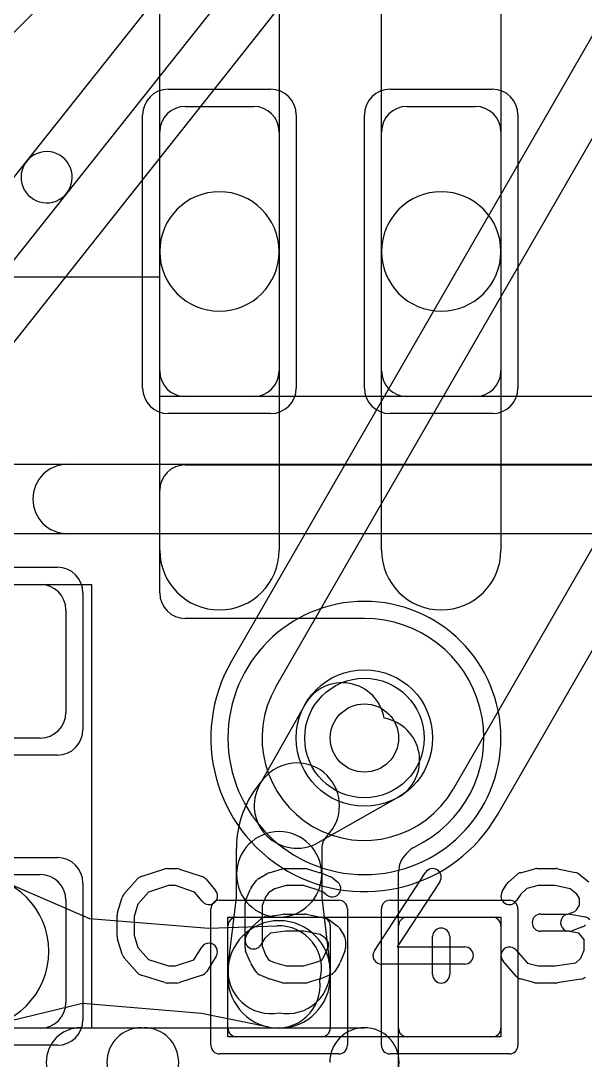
# Model space of a CAD drawing. Extents: x -3.9 to 29.3, y -3.9 to 20.
# Drawn here: x 7.993 to 9.647, y 7.356 to 10.401 of the extents above; entities that cross this region are included whole.
import ezdxf

# ---------------------------------------------------------------- set-up
doc = ezdxf.new("R2010")
doc.units = 0
for name, color, linetype in [('Hole', 1, 'CONTINUOUS'), ('L1', 3, 'CONTINUOUS'), ('L2', 3, 'CONTINUOUS'), ('L3', 3, 'CONTINUOUS'), ('L4', 3, 'CONTINUOUS'), ('MetalMask-A', 176, 'CONTINUOUS'), ('PartsArea-A', 111, 'CONTINUOUS'), ('PartsSilk-A', 221, 'CONTINUOUS'), ('Resist-A', 2, 'CONTINUOUS'), ('Resist-B', 2, 'CONTINUOUS'), ('Silk-A', 140, 'CONTINUOUS')]:
    doc.layers.add(name, color=color, linetype=linetype)

msp = doc.modelspace()

# ---------------------------------------------------------------- linework, layer by layer
at = {"layer": 'Hole'}
msp.add_circle((9, 8.3), 0.1, dxfattribs=at)
at = {"layer": 'L1'}
for p, q in [((9.05, 9.725), (9.05, 10.9)), ((9.4, 10.9), (9.4, 9.725)), ((8.4, 9.725), (8.4, 10.725)), ((8.75, 10.65251), (8.75, 9.725)), ((8.475, 10.15), (8.675, 10.15)), ((9.125, 10.15), (9.325, 10.15)), ((8.4, 9.375), (8.4, 10.075)), ((8.75, 10.075), (8.75, 9.375)), ((9.05, 9.375), (9.05, 10.075)), ((9.4, 10.075), (9.4, 9.375)), ((8.4, 8.85), (8.4, 9.725)), ((8.75, 9.725), (8.75, 8.85)), ((9.05, 8.85), (9.05, 9.725)), ((9.4, 9.725), (9.4, 8.85)), ((8.675, 9.3), (8.475, 9.3)), ((9.325, 9.3), (9.125, 9.3)), ((8.47497, 9.09996), (10.05, 9.09996)), ((8.4, 8.72507), (8.4, 9.02499)), ((7.65, 8.75), (8.05, 8.75)), ((8.125, 8.675), (8.125, 8.375)), ((8.99997, 8.6501), (8.47497, 8.6501)), ((8.69319, 8.1635), (8.82587, 8.39837)), ((8.05, 8.3), (7.65, 8.3)), ((9.09837, 8.12587), (8.8635, 7.99319)), ((8.625, 7.90072), (8.625, 7.97644)), ((8.875, 7.97644), (8.875, 7.90072)), ((9.14487, 7.97981), (9.17219, 7.99525)), ((9.122, 7.9608), (9.12875, 7.96755)), ((7.65, 7.9), (8.05, 7.9)), ((8.625, 7.83246), (8.625, 7.90072)), ((8.875, 7.90072), (8.875, 7.83246)), ((9.10004, 7.31834), (9.10004, 7.90779)), ((7.93891, 7.88169), (8.19458, 7.77172)), ((8.125, 7.825), (8.125, 7.525)), ((8.60107, 7.63286), (8.625, 7.83246)), ((8.875, 7.83246), (8.89893, 7.63286)), ((8.19458, 7.77172), (8.54366, 7.74263)), ((8.625, 7.775), (8.875, 7.775)), ((9.125, 7.775), (9.375, 7.775)), ((8.54366, 7.74263), (8.74457, 7.7499)), ((8.6, 7.45), (8.6, 7.75)), ((8.9, 7.75), (8.9, 7.45)), ((9.1, 7.45), (9.1, 7.75)), ((9.4, 7.75), (9.4, 7.45)), ((8.6, 7.6), (8.6, 7.615)), ((8.9, 7.615), (8.9, 7.6)), ((8.17383, 7.52258), (7.90346, 7.45644)), ((8.5229, 7.49349), (8.17383, 7.52258)), ((8.71983, 7.45306), (8.5229, 7.49349)), ((8.05, 7.45), (7.65, 7.45)), ((8.875, 7.425), (8.625, 7.425)), ((9.375, 7.425), (9.125, 7.425))]:
    msp.add_line(p, q, dxfattribs=at)
msp.add_circle((9, 8.3), 0.2, dxfattribs=at)
for centre, radius, start, end in [((8.475, 10.075), 0.075, 90, 180), ((8.675, 10.075), 0.075, 0, 90), ((9.125, 10.075), 0.075, 90, 180), ((9.325, 10.075), 0.075, 0, 90), ((8.575, 9.725), 0.175, 0, 180), ((9.225, 9.725), 0.175, 0, 180), ((8.575, 9.725), 0.175, 180, 0), ((9.225, 9.725), 0.175, 180, 0), ((8.475, 9.375), 0.075, 180, -90), ((8.675, 9.375), 0.075, -90, 0), ((9.125, 9.375), 0.075, 180, -90), ((9.325, 9.375), 0.075, -90, 0), ((8.47497, 9.02499), 0.07497, 90, 180), ((8.575, 8.85), 0.175, 180, 0), ((9.225, 8.85), 0.175, 180, 0), ((8.05, 8.675), 0.075, 0, 90), ((8.47497, 8.72507), 0.07497, 180, -90), ((9.00003, 8.30004), 0.35006, -60.53731, 90.00982), ((8.9347, 8.33689), 0.125, 9.68537, 150.53754), ((8.05, 8.375), 0.075, -90, 0), ((9.03689, 8.2347), 0.125, -60.53712, 80.31463), ((8.80201, 8.10201), 0.125, -45, 135), ((8.92758, 7.97644), 0.30258, 135, 180), ((8.80202, 8.10202), 0.125, 150.53712, -60.53712), ((8.75, 7.90072), 0.125, 0, 180), ((8.92758, 7.97644), 0.05258, 135, 180), ((9.18176, 7.91454), 0.07497, 119.47473, 135), ((9.20908, 7.92998), 0.07497, 119.46142, 119.47473), ((9.17501, 7.90779), 0.07497, 135, 180), ((7.85, 7.675), 0.225, -90, 90), ((8.05, 7.825), 0.075, 0, 90), ((8.75, 7.90072), 0.125, 180, 0), ((8.625, 7.75), 0.025, 90, 180), ((8.75, 7.615), 0.15, 0, 180), ((8.875, 7.75), 0.025, 0, 90), ((9.125, 7.75), 0.025, 90, 180), ((9.375, 7.75), 0.025, 0, 90), ((8.74909, 7.62498), 0.125, -16.21235, 92.07248), ((8.72518, 7.61798), 0.125, 173.16323, -78.54714), ((8.77482, 7.61798), 0.125, -101.45286, 6.83666), ((8.75, 7.6), 0.15, 180, 0), ((8.74497, 7.57551), 0.125, -101.60208, 6.6935), ((8.05, 7.525), 0.075, -90, 0), ((8.625, 7.45), 0.025, 180, -90), ((8.875, 7.45), 0.025, -90, 0), ((9.125, 7.45), 0.025, 180, -90), ((9.375, 7.45), 0.025, -90, 0)]:
    msp.add_arc(centre, radius, start, end, dxfattribs=at)
at = {"layer": 'L2'}
for start, end in [(90, -90), (-90, 90)]:
    msp.add_arc((9, 8.3), 0.40004, start, end, dxfattribs=at)
at = {"layer": 'L3'}
for start, end in [(90, -90), (-90, 90)]:
    msp.add_arc((9, 8.3), 0.40004, start, end, dxfattribs=at)
at = {"layer": 'L4'}
for p, q in [((10.77145, 12.26834), (8.61025, 8.52502)), ((8.74019, 8.45), (10.90139, 12.19333)), ((11.42101, 11.89333), (9.25981, 8.15)), ((9.38975, 8.07498), (11.55091, 11.81826)), ((8.43506, 10.829), (7.64303, 10.03697)), ((8.00983, 9.98894), (8.50434, 10.61195)), ((8.62183, 10.51869), (8.12731, 9.89568)), ((7.79457, 9.23512), (8.73935, 10.42541)), ((7.52631, 9.37977), (8.00983, 9.98894)), ((8.12731, 9.89568), (7.6438, 9.28652))]:
    msp.add_line(p, q, dxfattribs=at)
msp.add_circle((9, 8.3), 0.2, dxfattribs=at)
for centre, radius, start, end in [((8.06857, 9.94231), 0.075, -38.44385, 141.55978), ((8.06857, 9.94231), 0.075, 141.55614, -38.44055), ((9, 8.3), 0.45004, 150.00025, -29.99975), ((9, 8.3), 0.3, 150.00023, -29.99986)]:
    msp.add_arc(centre, radius, start, end, dxfattribs=at)
at = {"layer": 'MetalMask-A'}
for p, q in [((8.475, 10.15), (8.675, 10.15)), ((9.125, 10.15), (9.325, 10.15)), ((8.4, 9.375), (8.4, 10.075)), ((8.75, 10.075), (8.75, 9.375)), ((9.05, 9.375), (9.05, 10.075)), ((9.4, 10.075), (9.4, 9.375)), ((8.675, 9.3), (8.475, 9.3)), ((9.325, 9.3), (9.125, 9.3)), ((7.65, 8.75), (8.05, 8.75)), ((8.125, 8.675), (8.125, 8.375)), ((8.05, 8.3), (7.65, 8.3)), ((7.65, 7.9), (8.05, 7.9)), ((8.125, 7.825), (8.125, 7.525)), ((8.625, 7.775), (8.875, 7.775)), ((9.125, 7.775), (9.375, 7.775)), ((8.6, 7.45), (8.6, 7.75)), ((8.9, 7.75), (8.9, 7.45)), ((9.1, 7.45), (9.1, 7.75)), ((9.4, 7.75), (9.4, 7.45)), ((8.05, 7.45), (7.65, 7.45)), ((8.875, 7.425), (8.625, 7.425)), ((9.375, 7.425), (9.125, 7.425))]:
    msp.add_line(p, q, dxfattribs=at)
for centre, radius, start, end in [((8.475, 10.075), 0.075, 90, 180), ((8.675, 10.075), 0.075, 0, 90), ((9.125, 10.075), 0.075, 90, 180), ((9.325, 10.075), 0.075, 0, 90), ((8.475, 9.375), 0.075, 180, -90), ((8.675, 9.375), 0.075, -90, 0), ((9.125, 9.375), 0.075, 180, -90), ((9.325, 9.375), 0.075, -90, 0), ((8.05, 8.675), 0.075, 0, 90), ((8.05, 8.375), 0.075, -90, 0), ((8.05, 7.825), 0.075, 0, 90), ((8.625, 7.75), 0.025, 90, 180), ((8.875, 7.75), 0.025, 0, 90), ((9.125, 7.75), 0.025, 90, 180), ((9.375, 7.75), 0.025, 0, 90), ((8.05, 7.525), 0.075, -90, 0), ((8.625, 7.45), 0.025, 180, -90), ((8.875, 7.45), 0.025, -90, 0), ((9.125, 7.45), 0.025, 180, -90), ((9.375, 7.45), 0.025, -90, 0)]:
    msp.add_arc(centre, radius, start, end, dxfattribs=at)
at = {"layer": 'PartsArea-A'}
for p, q in [((8.4, 9.65), (7.45, 9.65)), ((8.4, 9.3), (8.4, 9.65)), ((10.7, 9.3), (8.4, 9.3)), ((7.5, 8.75), (8.2, 8.75)), ((8.2, 8.75), (8.2, 7.45)), ((8.6, 7.425), (8.6, 7.775)), ((8.6, 7.775), (9.4, 7.775)), ((9.4, 7.775), (9.4, 7.425)), ((8.2, 7.45), (7.5, 7.45)), ((9.4, 7.425), (8.6, 7.425))]:
    msp.add_line(p, q, dxfattribs=at)
at = {"layer": 'PartsSilk-A'}
for p, q in [((6.9016, 9.1016), (12.1984, 9.1016)), ((12.3, 8.8984), (6.8, 8.8984)), ((8.34516, 7.89418), (8.4146, 7.9164)), ((8.42222, 7.91759), (8.45, 7.91759)), ((8.4579, 7.91631), (8.52457, 7.89409)), ((8.72091, 7.90552), (8.7598, 7.91663)), ((8.76667, 7.91759), (8.825, 7.91759)), ((8.83187, 7.91663), (8.87076, 7.90552)), ((9.45745, 7.90564), (9.49912, 7.91675)), ((9.50556, 7.91759), (9.56111, 7.91759)), ((9.56626, 7.91705), (9.61904, 7.90594)), ((8.29508, 7.84239), (8.33397, 7.88683)), ((8.53588, 7.88637), (8.56365, 7.85304)), ((8.69004, 7.88818), (8.71504, 7.90299)), ((8.87317, 7.90469), (8.90095, 7.89358)), ((8.90729, 7.88989), (8.92118, 7.87878)), ((9.02907, 7.67663), (9.17907, 7.90626)), ((9.42228, 7.87795), (9.44728, 7.90017)), ((9.62951, 7.901), (9.65729, 7.87878)), ((8.42612, 7.86759), (8.36702, 7.84868)), ((8.44594, 7.86759), (8.42612, 7.86759)), ((8.50202, 7.8489), (8.44594, 7.86759)), ((8.65192, 7.82442), (8.66581, 7.85776)), ((8.66889, 7.86315), (8.68278, 7.88167)), ((8.73775, 7.85833), (8.7198, 7.84769)), ((8.77017, 7.86759), (8.73775, 7.85833)), ((8.8215, 7.86759), (8.77017, 7.86759)), ((8.85579, 7.85779), (8.8215, 7.86759)), ((8.87895, 7.84853), (8.85579, 7.85779)), ((9.22093, 7.87892), (9.09619, 7.68796)), ((9.4038, 7.85029), (9.41769, 7.87251)), ((9.47606, 7.85885), (9.45818, 7.84296)), ((9.50884, 7.86759), (9.47606, 7.85885)), ((9.55851, 7.86759), (9.50884, 7.86759)), ((9.60292, 7.85824), (9.55851, 7.86759)), ((9.62273, 7.8424), (9.60292, 7.85824)), ((8.27614, 7.78894), (8.29003, 7.83339)), ((8.36702, 7.84868), (8.33618, 7.81344)), ((8.52523, 7.82104), (8.50202, 7.8489)), ((8.71077, 7.83565), (8.7, 7.80981)), ((8.7198, 7.84769), (8.71077, 7.83565)), ((8.88994, 7.83974), (8.87895, 7.84853)), ((9.45818, 7.84296), (9.4462, 7.82379)), ((9.63056, 7.82987), (9.62273, 7.8424)), ((9.63056, 7.81087), (9.63056, 7.82987)), ((8.33618, 7.81344), (8.325, 7.77766)), ((8.65, 7.68519), (8.65, 7.81481)), ((8.7, 7.80981), (8.7, 7.69019)), ((9.6168, 7.79197), (9.62198, 7.79715)), ((9.62198, 7.79715), (9.63056, 7.81087)), ((8.275, 7.71852), (8.275, 7.78148)), ((8.325, 7.77766), (8.325, 7.72234)), ((8.67228, 7.74832), (8.69728, 7.77054)), ((8.71041, 7.77661), (8.76319, 7.78402)), ((8.76667, 7.78426), (8.825, 7.78426)), ((8.8299, 7.78377), (8.88546, 7.77266)), ((8.89544, 7.76824), (8.92044, 7.74972)), ((9.51667, 7.78426), (9.5956, 7.78426)), ((9.5956, 7.78426), (9.6168, 7.79197)), ((9.60438, 7.78387), (9.64605, 7.77646)), ((8.6538, 7.72066), (8.66769, 7.74288)), ((8.76842, 7.73426), (8.72485, 7.72814)), ((8.82252, 7.73426), (8.76842, 7.73426)), ((8.87017, 7.72473), (8.82252, 7.73426)), ((8.92676, 7.74287), (8.94064, 7.72065)), ((9.6, 7.73426), (9.51667, 7.73426)), ((9.62831, 7.72883), (9.59562, 7.73465)), ((9.6391, 7.74687), (9.60854, 7.73576)), ((8.29003, 7.66661), (8.27614, 7.71106)), ((8.325, 7.72234), (8.33618, 7.68656)), ((8.70818, 7.71333), (8.6962, 7.69416)), ((8.72485, 7.72814), (8.70818, 7.71333)), ((8.88687, 7.71236), (8.87017, 7.72473)), ((8.89444, 7.70024), (8.88687, 7.71236)), ((8.94444, 7.70741), (8.94444, 7.68519)), ((9.2, 7.60741), (9.2, 7.71852)), ((9.25, 7.71852), (9.25, 7.60741)), ((9.64444, 7.70947), (9.62831, 7.72883)), ((9.64444, 7.67907), (9.64444, 7.70947)), ((8.33618, 7.68656), (8.36702, 7.65132)), ((8.50023, 7.6505), (8.52324, 7.68732)), ((8.66581, 7.64224), (8.65192, 7.67558)), ((8.7, 7.69019), (8.71118, 7.66336)), ((8.88327, 7.66336), (8.89444, 7.69019)), ((8.89444, 7.69019), (8.89444, 7.70024)), ((8.94252, 7.67558), (8.92864, 7.64224)), ((9.09619, 7.68796), (9.29444, 7.68796)), ((9.44381, 7.67942), (9.47769, 7.64071)), ((9.63468, 7.65563), (9.64444, 7.67907)), ((8.33397, 7.61317), (8.29508, 7.65761)), ((8.36702, 7.65132), (8.42612, 7.63241)), ((8.44594, 7.63241), (8.50023, 7.6505)), ((8.56564, 7.66082), (8.53787, 7.61638)), ((8.71118, 7.66336), (8.71992, 7.64937)), ((8.71992, 7.64937), (8.73633, 7.64208)), ((8.73633, 7.64208), (8.77017, 7.63241)), ((8.8215, 7.63241), (8.85579, 7.64221)), ((8.85579, 7.64221), (8.8748, 7.64981)), ((8.8748, 7.64981), (8.88327, 7.66336)), ((9.44508, 7.60206), (9.40619, 7.6465)), ((9.55912, 7.63241), (9.61941, 7.64205)), ((9.61941, 7.64205), (9.63468, 7.65563)), ((8.42612, 7.63241), (8.44594, 7.63241)), ((8.68158, 7.61638), (8.66769, 7.6386)), ((8.77017, 7.63241), (8.8215, 7.63241)), ((8.92676, 7.6386), (8.91287, 7.61638)), ((9.29444, 7.63796), (9.05, 7.63796)), ((9.47769, 7.64071), (9.50884, 7.63241)), ((9.50884, 7.63241), (9.55912, 7.63241)), ((8.4146, 7.5836), (8.34516, 7.60582)), ((8.45, 7.58241), (8.42222, 7.58241)), ((8.52457, 7.60591), (8.4579, 7.58369)), ((8.71763, 7.59567), (8.69263, 7.60678)), ((8.7598, 7.58337), (8.72091, 7.59448)), ((8.825, 7.58241), (8.76667, 7.58241)), ((8.87076, 7.59448), (8.83187, 7.58337)), ((8.90095, 7.60642), (8.87317, 7.59531)), ((9.49912, 7.58325), (9.45745, 7.59436)), ((9.56111, 7.58241), (9.50556, 7.58241)), ((9.63451, 7.59383), (9.56506, 7.58272)), ((8.1688, 7.4516), (9, 7.4516))]:
    msp.add_line(p, q, dxfattribs=at)
for centre, radius, start, end in [((8.42222, 7.89259), 0.025, 90, 107.74642), ((8.45, 7.89259), 0.025, 71.57954, 90), ((8.76667, 7.89259), 0.025, 90, 105.94854), ((8.825, 7.89259), 0.025, 74.05146, 90), ((9.2, 7.89259), 0.025, -33.14974, 146.84644), ((9.50556, 7.89259), 0.025, 90, 104.92885), ((9.56111, 7.89259), 0.025, 78.11016, 90), ((8.35278, 7.87037), 0.025, 107.74642, 138.81192), ((8.51667, 7.87037), 0.025, 39.7909, 71.57954), ((8.70278, 7.86667), 0.025, 120.63752, 143.1301), ((8.72778, 7.88148), 0.025, 105.94854, 120.63752), ((8.86389, 7.88148), 0.025, 68.2071, 74.05146), ((8.89167, 7.87037), 0.025, 51.33303, 68.2071), ((9.46389, 7.88148), 0.025, 104.92551, 131.63069), ((9.61389, 7.88148), 0.025, 51.33303, 78.11298), ((8.68889, 7.84815), 0.025, 143.1301, 157.39424), ((8.90556, 7.85926), 0.025, -128.66697, 51.34522), ((9.43889, 7.85926), 0.025, 131.62783, 147.98998), ((8.31389, 7.82593), 0.025, 138.81192, 162.63777), ((8.54444, 7.83704), 0.025, -140.2091, 39.8005), ((8.675, 7.81481), 0.025, 157.39424, 180), ((9.425, 7.83704), 0.025, 147.99462, -32.01002), ((8.3, 7.78148), 0.025, 162.63777, 180), ((8.71389, 7.75185), 0.025, 98.00047, 131.62783), ((8.76667, 7.75926), 0.025, 90, 98.00047), ((8.825, 7.75926), 0.025, 78.69456, 90), ((8.88056, 7.74815), 0.025, 53.47387, 78.69456), ((9.51667, 7.75926), 0.025, 90, -90), ((9.6, 7.75926), 0.025, 79.90837, -100.08326), ((9.64167, 7.75185), 0.025, 39.7909, 79.91674), ((8.68889, 7.72963), 0.025, 131.62783, 147.99462), ((8.90556, 7.72963), 0.025, 31.98594, 53.47387), ((9.225, 7.71852), 0.025, 0, 180), ((9.6, 7.75926), 0.025, -90, -70.02141), ((9.63056, 7.77037), 0.025, -70.02864, -45), ((8.3, 7.71852), 0.025, 180, -162.63777), ((8.675, 7.70741), 0.025, 147.99462, -32.01002), ((8.91944, 7.70741), 0.025, 0, 31.98594), ((8.54444, 7.67407), 0.025, -32.00538, 147.99925), ((8.675, 7.68519), 0.025, 180, -157.39424), ((8.91944, 7.68519), 0.025, -22.60576, 0), ((9.05, 7.66296), 0.025, 146.85026, -90), ((9.29444, 7.66296), 0.025, -90, 90), ((9.425, 7.66296), 0.025, 41.18808, -138.81042), ((8.31389, 7.67407), 0.025, -162.63777, -138.81192), ((8.68889, 7.65185), 0.025, -157.39424, -147.99462), ((8.90556, 7.65185), 0.025, -32.00538, -22.60576), ((8.35278, 7.62963), 0.025, -138.81192, -107.74642), ((8.51667, 7.62963), 0.025, -71.57954, -32.00538), ((8.70278, 7.62963), 0.025, -147.99462, -113.95086), ((8.89167, 7.62963), 0.025, -68.2071, -32.00538), ((8.42222, 7.60741), 0.025, -107.74642, -90), ((8.45, 7.60741), 0.025, -90, -71.57954), ((8.72778, 7.61852), 0.025, -113.95086, -105.94854), ((8.76667, 7.60741), 0.025, -105.94854, -90), ((8.825, 7.60741), 0.025, -90, -74.05146), ((8.86389, 7.61852), 0.025, -74.05146, -68.2071), ((9.225, 7.60741), 0.025, 180, 0), ((9.46389, 7.61852), 0.025, -138.81192, -104.92885), ((9.50556, 7.60741), 0.025, -104.92551, -90), ((9.56111, 7.60741), 0.025, -90, -80.91133), ((9.63056, 7.61852), 0.025, -80.91063, -48.36931), ((8.1688, 7.35), 0.1016, 90, -90), ((9, 7.35), 0.1016, 0, 180), ((9, 7.35), 0.1016, -90, 90)]:
    msp.add_arc(centre, radius, start, end, dxfattribs=at)
at = {"layer": 'Resist-A'}
for p, q in [((8.425, 10.2), (8.725, 10.2)), ((9.075, 10.2), (9.375, 10.2)), ((8.35, 9.325), (8.35, 10.125)), ((8.8, 10.125), (8.8, 9.325)), ((9, 9.325), (9, 10.125)), ((9.45, 10.125), (9.45, 9.325)), ((8.725, 9.25), (8.425, 9.25)), ((9.375, 9.25), (9.075, 9.25)), ((7.6, 8.8), (8.1, 8.8)), ((8.175, 8.725), (8.175, 8.325)), ((8.1, 8.25), (7.6, 8.25)), ((7.6, 7.95), (8.1, 7.95)), ((8.175, 7.875), (8.175, 7.475)), ((8.575, 7.825), (8.925, 7.825)), ((9.075, 7.825), (9.425, 7.825)), ((8.55, 7.4), (8.55, 7.8)), ((8.95, 7.8), (8.95, 7.4)), ((9.05, 7.4), (9.05, 7.8)), ((9.45, 7.8), (9.45, 7.4)), ((8.1, 7.4), (7.6, 7.4)), ((8.925, 7.375), (8.575, 7.375)), ((9.425, 7.375), (9.075, 7.375))]:
    msp.add_line(p, q, dxfattribs=at)
msp.add_circle((9, 8.3), 0.175, dxfattribs=at)
for centre, radius, start, end in [((8.425, 10.125), 0.075, 90, 180), ((8.725, 10.125), 0.075, 0, 90), ((9.075, 10.125), 0.075, 90, 180), ((9.375, 10.125), 0.075, 0, 90), ((8.425, 9.325), 0.075, 180, -90), ((8.725, 9.325), 0.075, -90, 0), ((9.075, 9.325), 0.075, 180, -90), ((9.375, 9.325), 0.075, -90, 0), ((8.1, 8.725), 0.075, 0, 90), ((8.1, 8.325), 0.075, -90, 0), ((8.1, 7.875), 0.075, 0, 90), ((8.575, 7.8), 0.025, 90, 180), ((8.925, 7.8), 0.025, 0, 90), ((9.075, 7.8), 0.025, 90, 180), ((9.425, 7.8), 0.025, 0, 90), ((8.1, 7.475), 0.075, -90, 0), ((8.575, 7.4), 0.025, 180, -90), ((8.925, 7.4), 0.025, -90, 0), ((9.075, 7.4), 0.025, 180, -90), ((9.425, 7.4), 0.025, -90, 0)]:
    msp.add_arc(centre, radius, start, end, dxfattribs=at)
at = {"layer": 'Resist-B'}
msp.add_circle((9, 8.3), 0.175, dxfattribs=at)
at = {"layer": 'Silk-A'}
for p, q in [((8.12971, 9.1016), (12.1984, 9.1016)), ((12.3, 8.8984), (8.12971, 8.8984)), ((8.34674, 7.4516), (8.35399, 7.4516))]:
    msp.add_line(p, q, dxfattribs=at)
for centre, start, end in [((8.12971, 9), 90, -90), ((8.34674, 7.35), 90, -90), ((8.35399, 7.35), -90, 90)]:
    msp.add_arc(centre, 0.1016, start, end, dxfattribs=at)

doc.saveas('drawing.dxf')
